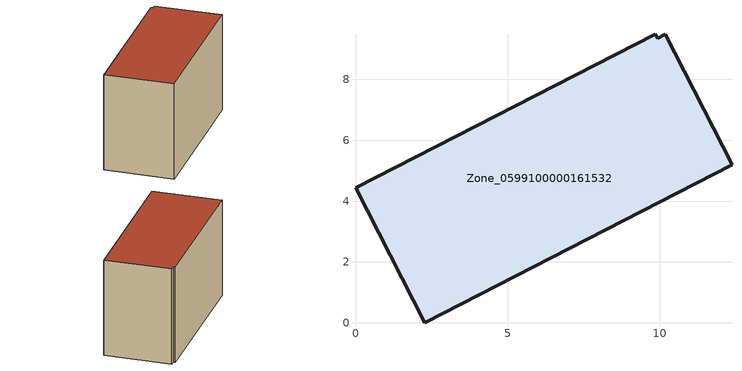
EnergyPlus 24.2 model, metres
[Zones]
Zone_0599100000161532
 floor ground (C_G): 9.93,9.35 10.18,9.48 12.37,5.19 2.27,0 0,4.44 9.84,9.48 z0
 wall outside (C_F): 2.27,0 12.37,5.19 10.18,9.48 9.93,9.35 9.84,9.48 0,4.44 2.27,0 z0:7.14
 roof outside (C_R): 10.18,9.48 9.93,9.35 9.84,9.48 0,4.44 2.27,0 12.37,5.19 z7.14
[BUILDING]
Pand.0599100000161532: North Axis=0; Terrain=City; Loads Convergence Tolerance Value=0.04; Temperature Convergence Tolerance Value=0.4; Solar Distribution=FullExterior; Maximum Number of Warmup Days=25; Minimum Number of Warmup Days=1
[Site:Location]
Rotterdam.The.Hague.AP_ZH_NLD Design_Conditions: Latitude=51.96; Longitude=4.45; Time Zone=1; Elevation=-4.5
[SITE:GROUNDTEMPERATURE:BUILDINGSURFACE]
18, 18, 18, 18, 18, 18, 18, 18, 18, 18, 18, 18
[MATERIAL] Thermal Absorptance=0.9; Solar Absorptance=0.7; Visible Absorptance=0.7
Name | Roughness | Thickness | Conductivity | Density | Specific Heat
G.TI.1946 | MediumSmooth | 0.15 | 1 | 540 | 1210
F.TI.1946 | Rough | 0.3 | 0.857143 | 1920 | 840
R.TI.1946 | MediumRough | 0.2 | 0.1 | 1500 | 1000
[CONSTRUCTION]
C_G: G.TI.1946
C_F: F.TI.1946
C_R: R.TI.1946
[ZONE]
Zone_0599100000161532: Type=1; Multiplier=1; Ceiling Height=Autocalculate; Volume=Autocalculate; Floor Area=autocalculate; Part of Total Floor Area=Yes
[ZONEINFILTRATION:DESIGNFLOWRATE]
Infil_Zone_0599100000161532: Zone or ZoneList or Space or SpaceList=Zone_0599100000161532; Schedule=AlwaysOn; Design Flow Rate Calculation Method=Flow/Area; Flow Rate per Floor Area=0.003; Constant Term Coefficient=1; Temperature Term Coefficient=0; Velocity Term Coefficient=0; Velocity Squared Term Coefficient=0
[HVACTEMPLATE:ZONE:IDEALLOADSAIRSYSTEM]
Zone_0599100000161532: Maximum Heating Supply Air Temperature=50; Minimum Cooling Supply Air Temperature=13; Maximum Heating Supply Air Humidity Ratio=0.0156; Minimum Cooling Supply Air Humidity Ratio=0.0077; Heating Limit=NoLimit; Cooling Limit=NoLimit; Dehumidification Control Type=ConstantSensibleHeatRatio; Cooling Sensible Heat Ratio=0.7; Dehumidification Setpoint=60; Humidification Control Type=None; Humidification Setpoint=30; Outdoor Air Method=None; Outdoor Air Flow Rate per Person=0.00944; Outdoor Air Flow Rate per Zone Floor Area=0; Outdoor Air Flow Rate per Zone=0; Demand Controlled Ventilation Type=None; Outdoor Air Economizer Type=NoEconomizer; Heat Recovery Type=None; Sensible Heat Recovery Effectiveness=0.7; Latent Heat Recovery Effectiveness=0.65
[ZONECONTROL:THERMOSTAT]
ThermostatControl_Zone_0599100000161532: Zone or ZoneList=Zone_0599100000161532; Control Type Schedule=DualSetpointControlType; Control 1=Thermostat_Zone_0599100000161532; Temperature Difference Between Cutout And Setpoint=0
[THERMOSTATSETPOINT:DUALSETPOINT]
Thermostat_Zone_0599100000161532: Heating Setpoint Temperature Schedule=HeatingSetpoint_Zone_0599100000161532; Cooling Setpoint Temperature Schedule=CoolingSetpoint_Zone_0599100000161532
[SCHEDULE:COMPACT]
HeatingSetpoint_Zone_0599100000161532: Through: 12/31, For: AllDays, Until: 24:00, 21
CoolingSetpoint_Zone_0599100000161532: Through: 12/31, For: AllDays, Until: 24:00, 24
DualSetpointControlType: Through: 12/31, For: AllDays, Until: 24:00, 4
AlwaysOn: Through: 12/31, For: AllDays, Until: 24:00, 1
